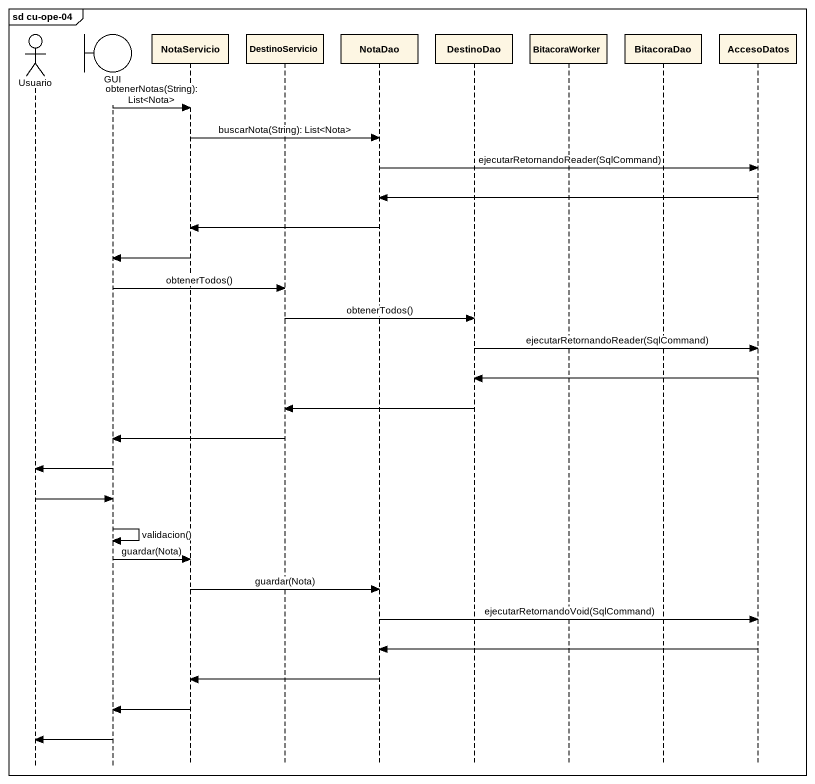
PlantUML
@startuml
mainframe sd cu-ope-04
hide footbox
actor Usuario
boundary GUI
participant NotaServicio
participant DestinoServicio
participant NotaDao
participant DestinoDao
participant BitacoraWorker
participant BitacoraDao
participant AccesoDatos

GUI -> NotaServicio : obtenerNotas(String): List<Nota>
NotaServicio -> NotaDao : buscarNota(String): List<Nota>
NotaDao -> AccesoDatos : ejecutarRetornandoReader(SqlCommand)
AccesoDatos -> NotaDao
NotaDao -> NotaServicio
NotaServicio -> GUI
GUI -> DestinoServicio : obtenerTodos()
DestinoServicio -> DestinoDao : obtenerTodos()
DestinoDao -> AccesoDatos : ejecutarRetornandoReader(SqlCommand)
AccesoDatos -> DestinoDao
DestinoDao -> DestinoServicio
DestinoServicio -> GUI
GUI -> Usuario
Usuario -> GUI
GUI -> GUI : validacion()
GUI -> NotaServicio : guardar(Nota)
NotaServicio -> NotaDao : guardar(Nota)
NotaDao -> AccesoDatos : ejecutarRetornandoVoid(SqlCommand)
AccesoDatos -> NotaDao
NotaDao -> NotaServicio
NotaServicio -> GUI
GUI -> Usuario
@enduml
